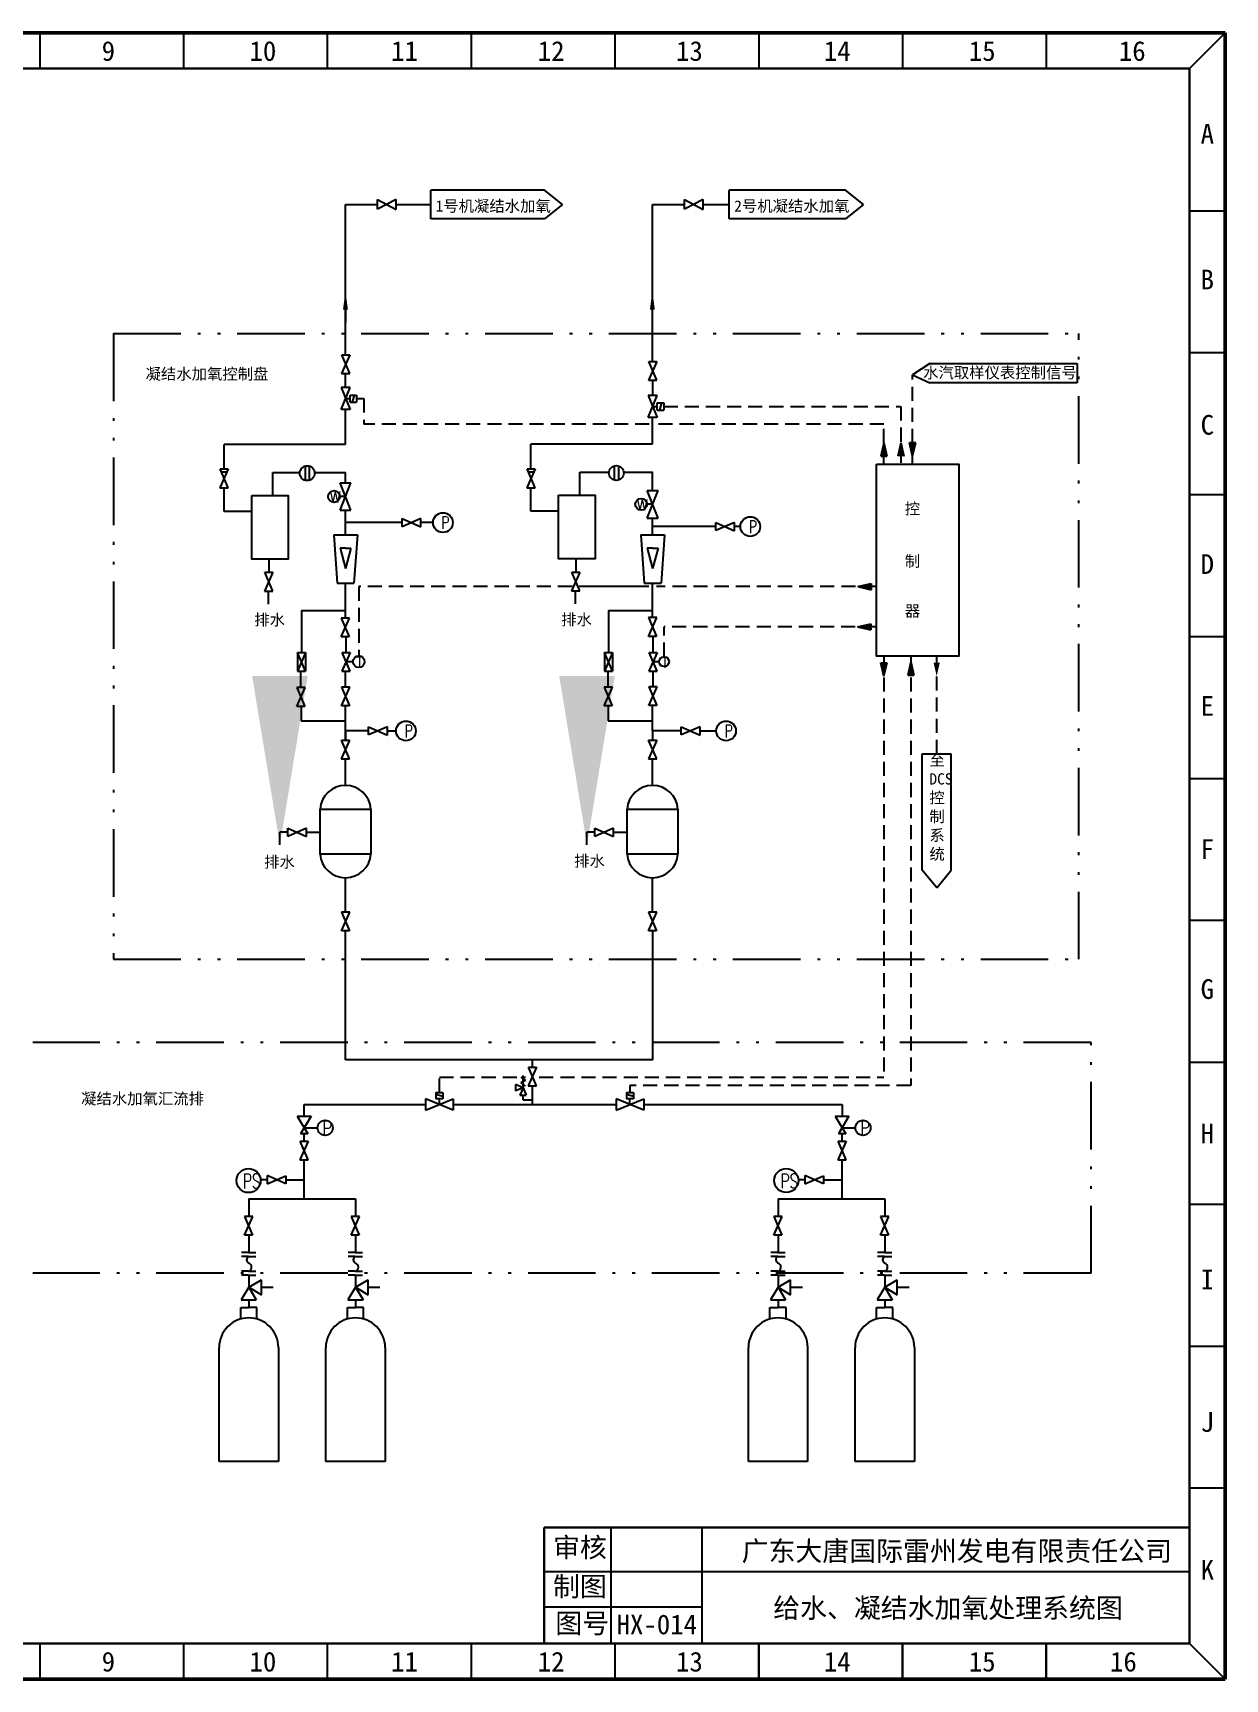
# Model space of a CAD drawing. Extents: x 3150 to 3570, y -138 to 155.
# Drawn here: x 3358.7 to 3570.4, y -137.7 to 154.6 of the extents above; entities that cross this region are included whole.
import ezdxf

# ---------------------------------------------------------------- set-up
doc = ezdxf.new("R2010")
doc.units = 0
doc.header["$LTSCALE"] = 10
doc.header["$MEASUREMENT"] = 0
for name, pattern in [('1', [0]), ('ACAD_ISO12W100', [22, 12, -3, 0.5, -3, 0.5, -3]), ('CENTER', [2, 1.25, -0.25, 0.25, -0.25]), ('HIDDEN', [0.375, 0.25, -0.125])]:
    doc.linetypes.add(name, pattern=pattern)
doc.layers.get('0').update_dxf_attribs({"linetype": 'CONTINUOUS'})
for name, color, linetype in [('01', 7, 'CONTINUOUS'), ('BORDER', 1, 'CONTINUOUS'), ('结构', 7, 'CENTER')]:
    doc.layers.add(name, color=color, linetype=linetype)
doc.styles.get("Standard").update_dxf_attribs({"font": 'geditxt.shx', "width": 0.7, "bigfont": 'hztxt1.shx'})
doc.styles.add('样式 1 2.0', font='SIMFANG.TTF', dxfattribs={"height": 2})
doc.styles.add('样式 3 3.5', font='SIMFANG.TTF', dxfattribs={"height": 3.5})
doc.dimstyles.get("Standard").update_dxf_attribs({"dimtxt": 0.18, "dimasz": 0.18, "dimexe": 0.18, "dimexo": 0.0625, "dimgap": 0.09, "dimtad": 0, "dimtih": 1, "dimtoh": 1, "dimdec": 4, "dimzin": 0, "dimdsep": 46, "dimtxsty": 'Standard', "dimcen": 0.09, "dimadec": 0, "dimazin": 0, "dimtfac": 1, "dimtdec": 4, "dimtofl": 0, "dimtmove": 0, "dimatfit": 3, "dimfxl": 1, "dimtolj": 1, "dimtzin": 0, "dimarcsym": 0})

msp = doc.modelspace()

# ---------------------------------------------------------------- hatches: boundary and pattern name
for points in [[(3509.81, 81.81), (3509.26, 79.44), (3510.36, 79.44)], [(3512.84, 81.81), (3512.29, 79.44), (3513.38, 79.44)], [(3514.93, 79.47), (3515.48, 81.84), (3514.39, 81.84)], [(3507.54, 55.74), (3507.54, 56.84), (3505.17, 56.29)], [(3507.51, 48.6), (3507.51, 49.69), (3505.14, 49.15)], [(3510.39, 42.77), (3509.29, 42.77), (3509.84, 40.4)], [(3514.59, 42.94), (3514.05, 40.57), (3515.14, 40.57)], [(3519.75, 42.77), (3518.65, 42.77), (3519.2, 40.4)]]:
    msp.add_hatch(color=1).paths.add_polyline_path(points)

# ---------------------------------------------------------------- linework, layer by layer
at = {"color": 0, "lineweight": 50}
for p, q in [((3149.56, 154.62), (3570.4, 154.62)), ((3570.4, 154.62), (3570.4, -137.7)), ((3570.4, -137.7), (3149.56, -137.7))]:
    msp.add_line(p, q, dxfattribs=at)
at = {"color": 0}
for p, q in [((3359.98, 154.62), (3359.98, 148.32)), ((3385.5, 154.62), (3385.5, 148.32)), ((3411.01, 154.62), (3411.01, 148.32)), ((3436.53, 154.62), (3436.53, 148.32)), ((3462.04, 154.62), (3462.04, 148.32)), ((3487.6, 154.62), (3487.6, 148.32)), ((3513.11, 154.62), (3513.11, 148.32)), ((3538.63, 154.62), (3538.63, 148.32)), ((3564.1, 148.32), (3570.4, 154.62)), ((3570.4, 122.98), (3564.1, 122.98)), ((3570.4, 122.98), (3564.1, 122.98)), ((3570.4, 97.78), (3564.1, 97.78)), ((3570.4, 72.58), (3564.1, 72.58)), ((3570.4, 47.38), (3564.1, 47.38)), ((3570.4, 22.18), (3564.1, 22.18)), ((3570.4, -3.02), (3564.1, -3.02)), ((3570.4, -28.22), (3564.1, -28.22)), ((3570.4, -53.42), (3564.1, -53.42)), ((3570.4, -78.62), (3564.1, -78.62)), ((3570.4, -103.82), (3564.1, -103.82)), ((3461.41, -131.4), (3461.41, -110.77)), ((3477.56, -131.4), (3477.56, -110.77)), ((3449.53, -118.58), (3564.1, -118.58)), ((3465.95, -118.58), (3563.91, -118.58)), ((3449.53, -124.85), (3477.54, -124.85)), ((3359.98, -131.4), (3359.98, -137.7)), ((3385.5, -131.4), (3385.5, -137.7)), ((3411.01, -131.4), (3411.01, -137.7)), ((3436.53, -131.4), (3436.53, -137.7)), ((3462.04, -131.4), (3462.04, -137.7)), ((3462.04, -131.4), (3462.04, -137.7)), ((3487.56, -131.4), (3487.56, -137.7)), ((3487.6, -131.4), (3487.6, -137.7)), ((3513.07, -131.4), (3513.07, -137.7)), ((3513.11, -131.4), (3513.11, -137.7)), ((3538.59, -131.4), (3538.59, -137.7)), ((3538.63, -131.4), (3538.63, -137.7)), ((3564.1, -131.4), (3570.4, -137.7))]:
    msp.add_line(p, q, dxfattribs=at)
at = {"color": 0, "lineweight": 30}
for p, q in [((3155.86, 148.32), (3564.1, 148.32)), ((3564.1, 148.32), (3564.1, -131.4)), ((3449.53, -110.77), (3564.1, -110.77)), ((3449.53, -131.4), (3449.53, -110.77)), ((3564.1, -131.4), (3155.86, -131.4))]:
    msp.add_line(p, q, dxfattribs=at)
at = {"color": 4}
for p, q in [((3429.36, 121.58), (3429.36, 126.7)), ((3449.59, 126.7), (3429.36, 126.7)), ((3452.76, 124.14), (3449.59, 126.7)), ((3482.37, 121.58), (3482.37, 126.7)), ((3503.02, 126.7), (3482.37, 126.7)), ((3506.19, 124.14), (3503.02, 126.7)), ((3414.23, 97.46), (3414.23, 124.14)), ((3414.23, 124.14), (3419.92, 124.14)), ((3423.26, 124.14), (3429.36, 124.14)), ((3452.76, 124.14), (3449.59, 121.58)), ((3468.72, 96.27), (3468.72, 124.14)), ((3468.72, 124.14), (3474.41, 124.14)), ((3477.75, 124.14), (3482.37, 124.14)), ((3506.19, 124.14), (3503.02, 121.58)), ((3449.59, 121.58), (3429.36, 121.58)), ((3503.02, 121.58), (3482.37, 121.58)), ((3414.23, 105.48), (3414.23, 103.24)), ((3414.24, 91.64), (3414.24, 94.13)), ((3468.79, 90.26), (3468.79, 92.93)), ((3414.24, 81.6), (3414.24, 87.73)), ((3468.77, 81.63), (3468.77, 86.33)), ((3392.68, 81.6), (3414.24, 81.6)), ((3392.68, 77.25), (3392.68, 81.54)), ((3447.16, 81.63), (3468.77, 81.63)), ((3447.16, 77.19), (3447.16, 81.57)), ((3401.36, 76.56), (3406.12, 76.56)), ((3401.36, 72.49), (3401.36, 76.56)), ((3408.75, 76.56), (3414.24, 76.56)), ((3414.24, 74.75), (3414.24, 76.56)), ((3455.84, 76.6), (3461.01, 76.6)), ((3455.84, 72.52), (3455.84, 76.6)), ((3463.63, 76.6), (3468.72, 76.6)), ((3468.77, 73.36), (3468.77, 76.65)), ((3392.68, 69.63), (3392.68, 73.85)), ((3447.16, 69.67), (3447.16, 73.85)), ((3397.58, 69.63), (3392.68, 69.63)), ((3414.24, 65.47), (3414.24, 69.85)), ((3452.06, 69.67), (3447.16, 69.67)), ((3468.77, 65.47), (3468.77, 68.46)), ((3414.24, 50.71), (3414.24, 56.92)), ((3468.76, 50.79), (3468.76, 56.92)), ((3406.43, 52.08), (3406.43, 44.6)), ((3406.43, 52.08), (3414.24, 52.08)), ((3460.96, 52.08), (3460.96, 44.6)), ((3460.96, 52.08), (3468.76, 52.08)), ((3414.36, 44.6), (3414.36, 47.38)), ((3406.3, 38.37), (3406.31, 41.27)), ((3414.25, 38.45), (3414.25, 41.27)), ((3460.88, 38.44), (3460.88, 41.27)), ((3414.24, 29.05), (3414.24, 35.11)), ((3460.87, 35.1), (3460.87, 32.45)), ((3468.77, 30.68), (3468.77, 35.19)), ((3406.35, 35.03), (3406.35, 32.45)), ((3406.35, 32.45), (3414.24, 32.45)), ((3460.87, 32.45), (3468.77, 32.45)), ((3468.77, 30.68), (3468.77, 29.05)), ((3414.24, 20.99), (3414.24, 25.72)), ((3468.77, 20.99), (3468.77, 25.72)), ((3414.24, -1.52), (3414.24, 4.6)), ((3468.76, -1.52), (3468.76, 4.6)), ((3414.24, -27.73), (3414.24, -4.86)), ((3468.78, -27.73), (3468.78, -4.86)), ((3468.78, -27.73), (3414.24, -27.73)), ((3447.42, -29.04), (3447.42, -27.73)), ((3447.42, -35.67), (3447.42, -32.38)), ((3406.92, -35.67), (3428.43, -35.67)), ((3406.92, -37.76), (3406.92, -35.67)), ((3433.34, -35.67), (3462.27, -35.67)), ((3467.18, -35.67), (3502.4, -35.67)), ((3502.4, -35.67), (3502.4, -37.75)), ((3406.92, -42.18), (3406.92, -40.89)), ((3502.4, -42.18), (3502.4, -40.88)), ((3406.92, -52.43), (3406.92, -45.52)), ((3502.4, -52.42), (3502.4, -45.51)), ((3397.06, -52.43), (3416.01, -52.43)), ((3397.06, -52.43), (3397.06, -55.53)), ((3416.01, -52.43), (3416.01, -55.53)), ((3491.03, -52.43), (3509.97, -52.43)), ((3491.03, -52.43), (3491.03, -55.53)), ((3509.97, -52.43), (3509.97, -55.53)), ((3397.06, -58.87), (3397.06, -61.97)), ((3416.01, -58.87), (3416.01, -61.97)), ((3491.08, -58.87), (3491.08, -61.97)), ((3509.97, -58.87), (3509.97, -61.97)), ((3397.06, -65.96), (3397.06, -68.12)), ((3416.01, -65.96), (3416.01, -68.12)), ((3491.03, -65.96), (3491.03, -68.12)), ((3509.97, -65.96), (3509.97, -68.12)), ((3397.06, -70.36), (3397.06, -71.74)), ((3416.01, -70.36), (3416.01, -71.74)), ((3491.03, -70.36), (3491.03, -71.74)), ((3509.97, -70.36), (3509.97, -71.74))]:
    msp.add_line(p, q, dxfattribs=at)
for p, q in [((3419.92, 125.05), (3423.26, 123.24)), ((3419.92, 123.3), (3419.92, 125.05)), ((3423.26, 125.04), (3419.92, 123.3)), ((3423.26, 123.24), (3423.26, 125.04)), ((3423.26, 123.4), (3423.26, 124.89)), ((3474.41, 125.05), (3477.75, 123.24)), ((3474.41, 123.3), (3474.41, 125.05)), ((3477.75, 125.04), (3474.41, 123.3)), ((3477.75, 123.24), (3477.75, 125.04)), ((3477.75, 123.4), (3477.75, 124.89)), ((3468.71, 101.29), (3468.71, 98.84)), ((3415.02, 97.46), (3413.54, 94.13)), ((3415.02, 94.13), (3413.59, 97.46)), ((3413.59, 97.46), (3415.02, 97.46)), ((3413.54, 94.13), (3415.02, 94.13)), ((3413.54, 94.13), (3415.01, 94.13)), ((3469.54, 96.27), (3468.05, 92.93)), ((3468.11, 96.27), (3469.54, 96.27)), ((3469.54, 92.93), (3468.11, 96.27)), ((3415.06, 91.66), (3413.45, 91.66)), ((3413.45, 87.73), (3415.06, 91.66)), ((3413.45, 91.66), (3415.06, 87.73)), ((3468.05, 92.93), (3469.53, 92.93)), ((3468.05, 92.93), (3469.54, 92.93)), ((3415.06, 87.73), (3413.45, 87.73)), ((3415.06, 87.73), (3413.45, 87.73)), ((3414.25, 89.69), (3415.07, 89.69)), ((3415.07, 90.32), (3416.19, 90.32)), ((3415.07, 89.06), (3415.07, 90.32)), ((3415.07, 89.06), (3416.19, 89.06)), ((3415.8, 90.31), (3415.42, 89.04)), ((3416.19, 90.32), (3416.19, 89.06)), ((3469.6, 90.26), (3467.99, 90.26)), ((3467.99, 86.33), (3469.6, 90.26)), ((3467.99, 90.26), (3469.6, 86.33)), ((3468.79, 88.28), (3469.6, 88.28)), ((3469.6, 88.92), (3470.73, 88.92)), ((3469.6, 87.65), (3469.6, 88.92)), ((3470.33, 88.91), (3469.96, 87.64)), ((3470.73, 88.92), (3470.73, 87.65)), ((3469.6, 86.33), (3467.99, 86.33)), ((3469.6, 86.33), (3467.99, 86.33)), ((3469.6, 87.65), (3470.73, 87.65)), ((3509.81, 81.81), (3509.26, 79.44)), ((3509.26, 79.44), (3510.36, 79.44)), ((3509.81, 81.81), (3510.36, 79.44)), ((3512.84, 81.81), (3512.29, 79.44)), ((3512.84, 81.81), (3513.38, 79.44)), ((3515.48, 81.84), (3514.39, 81.84)), ((3514.93, 79.47), (3514.39, 81.84)), ((3514.93, 79.47), (3515.48, 81.84)), ((3393.42, 77.19), (3391.94, 73.85)), ((3393.42, 73.85), (3391.99, 77.19)), ((3391.99, 77.19), (3393.42, 77.19)), ((3392.22, 76.66), (3393.19, 76.66)), ((3447.9, 77.19), (3446.42, 73.85)), ((3447.9, 73.85), (3446.47, 77.19)), ((3446.47, 77.19), (3447.9, 77.19)), ((3446.7, 76.66), (3447.67, 76.66)), ((3391.94, 73.85), (3393.42, 73.85)), ((3391.94, 73.85), (3393.42, 73.85)), ((3413.28, 74.75), (3415.21, 74.75)), ((3413.28, 69.85), (3415.21, 74.75)), ((3415.21, 69.85), (3413.28, 74.75)), ((3446.42, 73.85), (3447.9, 73.85)), ((3446.42, 73.85), (3447.9, 73.85)), ((3467.8, 73.36), (3469.73, 73.36)), ((3467.8, 68.46), (3469.73, 73.36)), ((3469.73, 68.46), (3467.8, 73.36)), ((3414.24, 72.3), (3413.24, 72.3)), ((3468.77, 70.91), (3467.76, 70.91)), ((3413.28, 69.85), (3415.21, 69.85)), ((3424.29, 67.66), (3414.24, 67.66)), ((3424.29, 68.37), (3427.62, 66.89)), ((3424.29, 66.94), (3424.29, 68.37)), ((3427.62, 68.37), (3424.29, 66.94)), ((3427.62, 66.89), (3427.62, 68.37)), ((3427.62, 66.89), (3427.62, 68.37)), ((3429.79, 67.66), (3427.62, 67.66)), ((3467.8, 68.46), (3469.73, 68.46)), ((3479.96, 67.68), (3483.29, 66.19)), ((3479.96, 66.25), (3479.96, 67.68)), ((3483.29, 67.68), (3479.96, 66.25)), ((3483.29, 66.19), (3483.29, 67.68)), ((3483.29, 66.19), (3483.29, 67.67)), ((3412.14, 65.47), (3416.34, 65.47)), ((3412.14, 65.47), (3412.74, 56.92)), ((3416.34, 65.47), (3415.74, 56.92)), ((3466.67, 65.47), (3470.87, 65.47)), ((3466.67, 65.47), (3467.27, 56.92)), ((3479.96, 66.96), (3468.77, 66.96)), ((3470.87, 65.47), (3470.27, 56.92)), ((3484.36, 66.96), (3483.29, 66.96)), ((3414.24, 63.14), (3413.29, 63.14)), ((3413.29, 63.14), (3414.24, 59.53)), ((3414.24, 63.14), (3415.19, 63.14)), ((3415.19, 63.14), (3414.24, 59.53)), ((3467.82, 63.14), (3468.77, 59.53)), ((3468.77, 63.14), (3467.82, 63.14)), ((3469.72, 63.14), (3468.77, 59.53)), ((3468.77, 63.14), (3469.72, 63.14)), ((3401.36, 58.85), (3399.87, 55.51)), ((3401.36, 55.51), (3399.93, 58.85)), ((3399.93, 58.85), (3401.36, 58.85)), ((3400.69, 58.85), (3400.69, 61.19)), ((3455.84, 58.88), (3454.35, 55.55)), ((3455.84, 55.55), (3454.41, 58.88)), ((3454.41, 58.88), (3455.84, 58.88)), ((3455.17, 58.88), (3455.17, 61.23)), ((3412.74, 56.92), (3415.74, 56.92)), ((3454.35, 55.55), (3455.84, 55.55)), ((3454.35, 55.55), (3455.83, 55.55)), ((3455.06, 53.21), (3455.06, 55.55)), ((3467.27, 56.92), (3470.27, 56.92)), ((3505.17, 56.29), (3507.54, 56.84)), ((3505.17, 56.29), (3507.54, 55.74)), ((3507.54, 56.84), (3507.54, 55.74)), ((3399.87, 55.51), (3401.36, 55.51)), ((3399.87, 55.51), (3401.35, 55.51)), ((3400.58, 53.17), (3400.58, 55.52)), ((3413.44, 47.38), (3414.92, 50.71)), ((3414.92, 50.71), (3413.44, 50.71)), ((3413.44, 50.71), (3414.87, 47.38)), ((3414.92, 50.71), (3413.45, 50.71)), ((3468.02, 47.46), (3469.51, 50.79)), ((3469.51, 50.79), (3468.02, 50.79)), ((3468.02, 50.79), (3469.45, 47.46)), ((3469.51, 50.79), (3468.03, 50.79)), ((3505.14, 49.15), (3507.51, 49.69)), ((3507.51, 49.69), (3507.51, 48.6)), ((3414.87, 47.38), (3413.44, 47.38)), ((3469.45, 47.46), (3468.02, 47.46)), ((3468.86, 44.6), (3468.86, 47.46)), ((3505.14, 49.15), (3507.51, 48.6)), ((3405.72, 44.6), (3405.72, 41.27)), ((3407.15, 44.6), (3405.72, 41.27)), ((3407.15, 41.27), (3405.72, 44.6)), ((3405.72, 44.6), (3407.15, 44.6)), ((3407.15, 44.6), (3407.15, 41.27)), ((3415.07, 44.6), (3413.58, 41.27)), ((3415.07, 41.27), (3413.64, 44.6)), ((3413.64, 44.6), (3415.07, 44.6)), ((3461.67, 41.27), (3460.24, 44.6)), ((3461.67, 44.6), (3460.24, 41.27)), ((3460.24, 44.6), (3460.24, 41.27)), ((3460.24, 44.6), (3461.67, 44.6)), ((3461.67, 44.6), (3461.67, 41.27)), ((3469.59, 44.6), (3468.11, 41.27)), ((3469.59, 41.27), (3468.16, 44.6)), ((3468.16, 44.6), (3469.59, 44.6)), ((3468.16, 44.6), (3468.86, 44.6)), ((3405.72, 41.27), (3407.14, 41.27)), ((3405.72, 41.27), (3407.15, 41.27)), ((3413.58, 41.27), (3415.07, 41.27)), ((3413.58, 41.27), (3415.06, 41.27)), ((3414.34, 42.97), (3415.56, 42.97)), ((3460.24, 41.27), (3461.67, 41.27)), ((3460.24, 41.27), (3461.66, 41.27)), ((3468.11, 41.27), (3469.59, 41.27)), ((3468.11, 41.27), (3469.58, 41.27)), ((3468.85, 38.52), (3468.85, 41.27)), ((3468.86, 42.97), (3469.92, 42.97)), ((3509.29, 42.77), (3510.39, 42.77)), ((3509.84, 40.4), (3509.29, 42.77)), ((3509.84, 40.4), (3510.39, 42.77)), ((3514.59, 42.94), (3514.05, 40.57)), ((3514.59, 42.94), (3515.14, 40.57)), ((3405.59, 35.03), (3407.08, 38.37)), ((3407.08, 38.37), (3405.59, 38.37)), ((3405.59, 38.37), (3407.02, 35.03)), ((3407.08, 38.37), (3405.6, 38.37)), ((3413.52, 35.11), (3415, 38.45)), ((3415, 38.45), (3413.52, 38.45)), ((3413.52, 38.45), (3414.95, 35.11)), ((3415, 38.45), (3413.53, 38.45)), ((3460.17, 35.11), (3461.66, 38.44)), ((3461.66, 38.44), (3460.17, 38.44)), ((3460.17, 38.44), (3461.6, 35.11)), ((3461.66, 38.44), (3460.18, 38.44)), ((3468.1, 35.19), (3469.58, 38.52)), ((3469.58, 38.52), (3468.1, 38.52)), ((3468.1, 38.52), (3469.53, 35.19)), ((3469.58, 38.52), (3468.11, 38.52)), ((3514.05, 40.57), (3515.14, 40.57)), ((3414.95, 35.11), (3413.52, 35.11)), ((3461.6, 35.11), (3460.17, 35.11)), ((3469.53, 35.19), (3468.1, 35.19)), ((3407.02, 35.03), (3405.59, 35.03)), ((3418.35, 30.68), (3414.24, 30.68)), ((3414.24, 30.68), (3414.24, 29.05)), ((3418.35, 31.41), (3421.68, 29.93)), ((3418.35, 29.98), (3418.35, 31.41)), ((3421.68, 31.41), (3418.35, 29.98)), ((3421.68, 29.93), (3421.68, 31.41)), ((3421.68, 29.93), (3421.68, 31.4)), ((3421.68, 30.68), (3423.22, 30.68)), ((3473.86, 30.68), (3468.77, 30.68)), ((3473.86, 31.41), (3477.2, 29.93)), ((3473.86, 29.98), (3473.86, 31.41)), ((3477.2, 31.41), (3473.86, 29.98)), ((3477.2, 29.93), (3477.2, 31.41)), ((3477.2, 29.93), (3477.2, 31.4)), ((3477.2, 30.68), (3480.06, 30.68)), ((3414.97, 29.05), (3413.49, 25.72)), ((3413.54, 29.05), (3414.97, 29.05)), ((3414.97, 25.72), (3413.54, 29.05)), ((3469.5, 29.05), (3468.01, 25.72)), ((3469.49, 25.72), (3468.06, 29.05)), ((3468.06, 29.05), (3469.5, 29.05)), ((3413.49, 25.72), (3414.96, 25.72)), ((3413.49, 25.72), (3414.97, 25.72)), ((3468.01, 25.72), (3469.49, 25.72)), ((3468.01, 25.72), (3469.49, 25.72)), ((3403.97, 12.67), (3402.59, 12.67)), ((3403.97, 13.39), (3407.31, 11.9)), ((3407.31, 13.39), (3403.97, 11.95)), ((3403.97, 11.95), (3403.97, 13.39)), ((3407.31, 11.9), (3407.31, 13.39)), ((3407.31, 11.9), (3407.31, 13.38)), ((3409.71, 12.64), (3407.31, 12.64)), ((3458.49, 12.67), (3457.11, 12.67)), ((3458.49, 13.39), (3461.83, 11.9)), ((3461.83, 13.39), (3458.49, 11.95)), ((3458.49, 11.95), (3458.49, 13.39)), ((3461.83, 11.9), (3461.83, 13.39)), ((3461.83, 11.9), (3461.83, 13.38)), ((3464.24, 12.64), (3461.83, 12.64)), ((3413.52, -4.86), (3415, -1.52)), ((3415, -1.52), (3413.52, -1.52)), ((3413.52, -1.52), (3414.95, -4.86)), ((3415, -1.52), (3413.53, -1.52)), ((3468.03, -4.86), (3469.52, -1.52)), ((3469.52, -1.52), (3468.03, -1.52)), ((3468.03, -1.52), (3469.46, -4.86)), ((3469.52, -1.52), (3468.04, -1.52)), ((3414.95, -4.86), (3413.52, -4.86)), ((3469.46, -4.86), (3468.03, -4.86)), ((3448.13, -29.04), (3446.65, -32.38)), ((3448.13, -32.38), (3446.7, -29.04)), ((3446.7, -29.04), (3448.13, -29.04)), ((3444.44, -32.14), (3444.44, -33.26)), ((3445.76, -32.7), (3444.44, -32.14)), ((3445.37, -30.79), (3446.21, -31.41)), ((3446.21, -31.41), (3445.37, -31.8)), ((3445.37, -31.8), (3446.15, -32.42)), ((3445.76, -32.7), (3445.76, -30.53)), ((3433.34, -36.67), (3428.43, -34.66)), ((3428.43, -36.67), (3433.34, -34.66)), ((3428.43, -34.66), (3428.43, -36.67)), ((3431.52, -34.26), (3430.25, -33.89)), ((3430.26, -33.53), (3430.26, -34.65)), ((3430.26, -33.53), (3431.53, -33.53)), ((3431.53, -34.65), (3430.26, -34.65)), ((3430.9, -35.67), (3430.9, -34.65)), ((3431.53, -33.53), (3431.53, -34.65)), ((3433.34, -34.66), (3433.34, -36.67)), ((3433.34, -34.66), (3433.34, -36.67)), ((3445.76, -32.7), (3444.44, -33.26)), ((3445.76, -32.7), (3445.2, -34.02)), ((3445.2, -34.02), (3446.32, -34.02)), ((3445.76, -32.7), (3446.32, -34.02)), ((3445.76, -34.86), (3445.76, -34.02)), ((3445.76, -34.86), (3447.42, -34.86)), ((3446.65, -32.38), (3448.13, -32.38)), ((3462.27, -34.66), (3462.27, -36.67)), ((3467.18, -36.67), (3462.27, -34.66)), ((3462.27, -36.67), (3467.18, -34.66)), ((3465.35, -34.26), (3464.09, -33.89)), ((3464.1, -33.53), (3464.1, -34.65)), ((3464.1, -33.53), (3465.36, -33.53)), ((3465.36, -34.65), (3464.1, -34.65)), ((3464.73, -35.67), (3464.73, -34.65)), ((3465.36, -33.53), (3465.36, -34.65)), ((3467.18, -34.66), (3467.18, -36.67)), ((3467.18, -34.66), (3467.18, -36.67)), ((3407.63, -42.18), (3406.15, -45.52)), ((3407.63, -45.52), (3406.2, -42.18)), ((3406.2, -42.18), (3407.63, -42.18)), ((3503.11, -42.18), (3501.63, -45.51)), ((3503.11, -45.51), (3501.68, -42.18)), ((3501.68, -42.18), (3503.11, -42.18)), ((3406.15, -45.52), (3407.63, -45.52)), ((3501.63, -45.51), (3503.11, -45.51)), ((3400.3, -49.05), (3399.16, -49.05)), ((3403.64, -49.78), (3400.3, -48.29)), ((3400.3, -48.29), (3400.3, -49.78)), ((3400.3, -48.29), (3400.3, -49.77)), ((3400.3, -49.78), (3403.64, -48.35)), ((3403.64, -48.35), (3403.64, -49.78)), ((3403.64, -49.06), (3406.92, -49.06)), ((3495.78, -49.04), (3494.64, -49.04)), ((3499.12, -49.77), (3495.78, -48.29)), ((3495.78, -48.29), (3495.78, -49.77)), ((3495.78, -48.29), (3495.78, -49.76)), ((3495.78, -49.77), (3499.12, -48.34)), ((3499.12, -48.34), (3499.12, -49.77)), ((3499.12, -49.05), (3502.4, -49.05)), ((3491.03, -52.43), (3509.97, -52.43)), ((3396.32, -58.87), (3397.8, -55.53)), ((3397.8, -55.53), (3396.32, -55.53)), ((3397.8, -55.53), (3396.32, -55.53)), ((3396.32, -55.53), (3397.75, -58.87)), ((3415.26, -58.87), (3416.75, -55.53)), ((3416.75, -55.53), (3415.26, -55.53)), ((3415.26, -55.53), (3416.69, -58.87)), ((3416.75, -55.53), (3415.27, -55.53)), ((3490.28, -58.87), (3491.77, -55.53)), ((3491.77, -55.53), (3490.28, -55.53)), ((3490.28, -55.53), (3491.71, -58.87)), ((3491.77, -55.53), (3490.29, -55.53)), ((3509.23, -58.87), (3510.71, -55.53)), ((3510.71, -55.53), (3509.23, -55.53)), ((3509.23, -55.53), (3510.66, -58.87)), ((3510.71, -55.53), (3509.24, -55.53)), ((3397.75, -58.87), (3396.32, -58.87)), ((3416.69, -58.87), (3415.26, -58.87)), ((3491.71, -58.87), (3490.28, -58.87)), ((3510.66, -58.87), (3509.23, -58.87)), ((3397.03, -61.97), (3395.77, -61.97)), ((3397.03, -62.64), (3395.77, -62.64)), ((3397.03, -61.97), (3398.3, -61.97)), ((3397.03, -62.64), (3398.3, -62.64)), ((3415.98, -61.97), (3414.72, -61.97)), ((3415.98, -62.64), (3414.72, -62.64)), ((3415.98, -61.97), (3417.25, -61.97)), ((3415.98, -62.64), (3417.25, -62.64)), ((3491, -61.97), (3489.73, -61.97)), ((3491, -62.64), (3489.73, -62.64)), ((3491, -61.97), (3492.27, -61.97)), ((3491, -62.64), (3492.27, -62.64)), ((3509.95, -61.97), (3508.68, -61.97)), ((3509.95, -62.64), (3508.68, -62.64)), ((3509.95, -61.97), (3511.21, -61.97)), ((3509.95, -62.64), (3511.21, -62.64)), ((3397.03, -65.29), (3395.77, -65.29)), ((3397.03, -65.96), (3395.77, -65.96)), ((3397.03, -65.29), (3398.3, -65.29)), ((3397.03, -65.96), (3398.3, -65.96)), ((3415.98, -65.29), (3414.72, -65.29)), ((3415.98, -65.96), (3414.72, -65.96)), ((3415.98, -65.29), (3417.25, -65.29)), ((3415.98, -65.96), (3417.25, -65.96)), ((3491, -65.29), (3489.73, -65.29)), ((3491, -65.96), (3489.73, -65.96)), ((3491, -65.29), (3492.27, -65.29)), ((3491, -65.96), (3492.27, -65.96)), ((3509.95, -65.29), (3508.68, -65.29)), ((3509.95, -65.96), (3508.68, -65.96)), ((3509.95, -65.29), (3511.21, -65.29)), ((3509.95, -65.96), (3511.21, -65.96))]:
    msp.add_line(p, q)
at = {"linetype": 'ACAD_ISO12W100', "ltscale": 0.1}
for p, q in [((3373.02, 101.22), (3373.02, -9.89)), ((3373.02, 101.22), (3544.42, 101.22)), ((3544.42, -9.89), (3544.42, 101.22)), ((3373.02, -9.89), (3544.42, -9.89)), ((3546.64, -24.68), (3358.74, -24.68)), ((3546.64, -65.65), (3546.64, -24.68)), ((3546.64, -65.65), (3358.74, -65.65))]:
    msp.add_line(p, q, dxfattribs=at)
at = {"color": 1}
for p, q in [((3518.01, 95.93), (3514.93, 93.92)), ((3514.93, 93.92), (3518.01, 92.51)), ((3518.01, 95.93), (3544.17, 95.93)), ((3544.17, 95.93), (3544.17, 92.51)), ((3544.17, 92.51), (3518.01, 92.51)), ((3519.2, 2.79), (3516.64, 5.96)), ((3519.2, 2.79), (3521.76, 5.96))]:
    msp.add_line(p, q, dxfattribs=at)
at = {"color": 1, "linetype": 'HIDDEN'}
for p, q in [((3514.93, 78.05), (3514.93, 93.92)), ((3416.19, 89.69), (3417.5, 89.69)), ((3416.19, 89.69), (3417.5, 89.69)), ((3417.5, 89.69), (3417.5, 87.01)), ((3417.5, 89.69), (3417.5, 85.13)), ((3470.73, 88.28), (3512.79, 88.28)), ((3512.84, 88.28), (3512.84, 78.05)), ((3468.17, 85.13), (3417.5, 85.13)), ((3509.81, 85.13), (3469.45, 85.13)), ((3509.81, 78.05), (3509.81, 85.13)), ((3454.46, 56.29), (3416.6, 56.29)), ((3416.6, 56.29), (3416.6, 44)), ((3508.52, 56.29), (3469.45, 56.29)), ((3470.8, 43.85), (3470.84, 49.15)), ((3508.49, 49.15), (3470.84, 49.15)), ((3509.84, 43.93), (3509.84, -30.79)), ((3514.59, 43.93), (3514.59, -32.32)), ((3519.2, 26.59), (3519.2, 43.93)), ((3430.9, -33.53), (3430.9, -30.79)), ((3430.9, -30.79), (3446.22, -30.79)), ((3448.63, -30.79), (3509.84, -30.79)), ((3464.73, -32.32), (3464.73, -33.53)), ((3514.59, -32.32), (3464.73, -32.32))]:
    msp.add_line(p, q, dxfattribs=at)
at = {"color": 7}
for p, q in [((3407.08, 77.71), (3407.06, 75.17)), ((3407.81, 77.7), (3407.79, 75.17)), ((3461.96, 77.74), (3461.95, 75.21)), ((3462.69, 77.74), (3462.68, 75.2)), ((3406.92, -39.82), (3409.29, -39.82)), ((3502.4, -39.82), (3504.77, -39.82)), ((3395.63, -71.74), (3397.06, -71.74)), ((3395.63, -73.73), (3395.63, -71.74)), ((3398.49, -71.74), (3397.06, -71.74)), ((3398.49, -73.73), (3398.49, -71.74)), ((3414.58, -71.74), (3416.01, -71.74)), ((3414.58, -73.73), (3414.58, -71.74)), ((3417.44, -71.74), (3416.01, -71.74)), ((3417.44, -73.73), (3417.44, -71.74)), ((3489.6, -71.74), (3491.03, -71.74)), ((3489.6, -73.73), (3489.6, -71.74)), ((3492.46, -71.74), (3491.03, -71.74)), ((3492.46, -73.73), (3492.46, -71.74)), ((3508.54, -71.74), (3509.97, -71.74)), ((3508.54, -73.73), (3508.54, -71.74)), ((3511.4, -71.74), (3509.97, -71.74)), ((3511.4, -73.73), (3511.4, -71.74)), ((3391.8, -99.09), (3391.8, -78.84)), ((3402.33, -78.84), (3402.33, -99.09)), ((3410.74, -99.09), (3410.74, -78.84)), ((3421.27, -78.84), (3421.27, -99.09)), ((3485.76, -99.09), (3485.76, -78.84)), ((3496.29, -78.84), (3496.29, -99.09)), ((3504.71, -99.09), (3504.71, -78.84)), ((3515.24, -78.84), (3515.24, -99.09)), ((3402.33, -99.09), (3391.8, -99.09)), ((3421.27, -99.09), (3410.74, -99.09)), ((3496.29, -99.09), (3485.76, -99.09)), ((3515.24, -99.09), (3504.71, -99.09))]:
    msp.add_line(p, q, dxfattribs=at)
at = {"color": 1, "linetype": 'HIDDEN', "ltscale": 10}
msp.add_line((3468.12, 56.29), (3455.7, 56.29), dxfattribs=at)
at = {"color": 1, "linetype": '1'}
for p, q in [((3516.64, 5.96), (3516.64, 26.59)), ((3521.76, 5.96), (3521.76, 26.59))]:
    msp.add_line(p, q, dxfattribs=at)
at = {"color": 4}
for points in [[(3414.23, 105.48, 0.877, 0, 0), (3414.23, 108.8, 0, 0, 0)], [(3468.72, 105.48, 0.877, 0, 0), (3468.72, 108.8, 0, 0, 0)]]:
    msp.add_lwpolyline(points, format="xyseb", dxfattribs=at)
msp.add_lwpolyline([(3468.71, 103.92), (3468.71, 102.05)], dxfattribs=at)
for points in [[(3508.49, 78.05), (3523.13, 78.05), (3523.13, 43.93), (3508.49, 43.93)], [(3397.58, 72.49), (3404.08, 72.49), (3404.08, 61.19), (3397.58, 61.19)], [(3452.06, 72.52), (3458.56, 72.52), (3458.56, 61.23), (3452.06, 61.23)], [(3409.71, 16.79), (3418.75, 16.79), (3418.75, 8.81), (3409.71, 8.81)], [(3464.24, 16.79), (3473.27, 16.79), (3473.27, 8.81), (3464.24, 8.81)]]:
    msp.add_lwpolyline(points, close=True)
at = {"color": 7}
for centre, radius in [((3407.44, 76.44), 1.32), ((3462.32, 76.47), 1.32), ((3410.63, -39.82), 1.34), ((3506.11, -39.82), 1.34)]:
    msp.add_circle(centre, radius, dxfattribs=at)
for centre, radius in [((3412.2, 72.3), 1.04), ((3466.73, 70.91), 1.04), ((3431.54, 67.66), 1.75), ((3486.11, 66.96), 1.75), ((3416.6, 42.97), 1.04), ((3470.8, 42.97), 0.881), ((3424.97, 30.68), 1.75), ((3481.81, 30.68), 1.75), ((3397.02, -49.18), 2.14), ((3492.5, -49.17), 2.14)]:
    msp.add_circle(centre, radius)
for centre, start, end in [((3414.23, 16.46), 4.1207, 175.8793), ((3468.75, 16.46), 4.1207, 175.8793), ((3414.23, 9.13), 184.1207, 355.8793), ((3468.75, 9.13), 184.1207, 355.8793)]:
    msp.add_arc(centre, 4.53, start, end)
at = {"color": 4}
for centre, radius, start, end in [((3397.37, -63.24), 0.694, 119.307, 241.4498), ((3396.82, -64.57), 0.751, 286.3571, 73.0037), ((3416.32, -63.24), 0.694, 119.307, 241.4498), ((3415.77, -64.57), 0.751, 286.3571, 73.0037), ((3491.34, -63.24), 0.694, 119.307, 241.4498), ((3490.79, -64.57), 0.751, 286.3571, 73.0037), ((3510.29, -63.24), 0.694, 119.307, 241.4498), ((3509.74, -64.57), 0.751, 286.3571, 73.0037)]:
    msp.add_arc(centre, radius, start, end, dxfattribs=at)
at = {"color": 7}
for centre in [(3397.06, -78.84), (3416.01, -78.84), (3491.03, -78.84), (3509.97, -78.84)]:
    msp.add_arc(centre, 5.27, 0, 180, dxfattribs=at)
at = {"layer": '01'}
for p, q in [((3399.3, -68.12), (3401.4, -68.12)), ((3418.25, -68.12), (3420.35, -68.12)), ((3493.26, -68.12), (3495.36, -68.12)), ((3512.21, -68.12), (3514.31, -68.12))]:
    msp.add_line(p, q, dxfattribs=at)
at = {"layer": 'BORDER', "color": 7}
for p, q in [((3405.68, -37.76), (3408.15, -37.76)), ((3405.68, -37.76), (3407.56, -40.89)), ((3408.15, -37.76), (3406.27, -40.89)), ((3501.16, -37.75), (3503.63, -37.75)), ((3501.16, -37.75), (3503.04, -40.88)), ((3503.63, -37.75), (3501.75, -40.88)), ((3397.06, -68.12), (3399.3, -66.78)), ((3399.3, -69.46), (3399.3, -66.78)), ((3416.01, -68.12), (3418.25, -66.78)), ((3418.25, -69.46), (3418.25, -66.78)), ((3491.03, -68.12), (3493.26, -66.78)), ((3493.26, -69.46), (3493.26, -66.78)), ((3509.97, -68.12), (3512.21, -66.78)), ((3512.21, -69.46), (3512.21, -66.78)), ((3397.06, -68.12), (3395.72, -70.36)), ((3397.06, -68.12), (3398.4, -70.36)), ((3397.06, -68.12), (3399.3, -69.46)), ((3416.01, -68.12), (3414.67, -70.36)), ((3416.01, -68.12), (3417.35, -70.36)), ((3416.01, -68.12), (3418.25, -69.46)), ((3491.03, -68.12), (3489.69, -70.36)), ((3491.03, -68.12), (3492.37, -70.36)), ((3491.03, -68.12), (3493.26, -69.46)), ((3509.97, -68.12), (3508.63, -70.36)), ((3509.97, -68.12), (3511.32, -70.36)), ((3509.97, -68.12), (3512.21, -69.46)), ((3395.72, -70.36), (3398.4, -70.36)), ((3414.67, -70.36), (3417.35, -70.36)), ((3489.69, -70.36), (3492.37, -70.36)), ((3508.63, -70.36), (3511.32, -70.36))]:
    msp.add_line(p, q, dxfattribs=at)
at = {"layer": '结构', "color": 1, "linetype": 'ByBlock'}
msp.add_line((3516.64, 26.59), (3521.76, 26.59), dxfattribs=at)
at = {"layer": '结构', "color": 7, "linetype": 'ByBlock'}
for p, q in [((3407.56, -40.89), (3406.27, -40.89)), ((3503.04, -40.88), (3501.75, -40.88))]:
    msp.add_line(p, q, dxfattribs=at)

# ---------------------------------------------------------------- texts
at = {"color": 0, "style": '样式 3 3.5'}
for s, p in [('9', (3370.95, 149.66)), ('10', (3397.19, 149.66)), ('11', (3422.33, 149.66)), ('12', (3448.37, 149.66)), ('13', (3472.92, 149.66)), ('14', (3499.16, 149.66)), ('15', (3524.9, 149.66)), ('16', (3551.54, 149.66)), ('A', (3566.06, 134.96)), ('B', (3566.06, 109.07)), ('C', (3566.06, 83.28)), ('D', (3566.06, 58.55)), ('E', (3566.06, 33.36)), ('F', (3566.06, 7.93)), ('G', (3566.06, -16.92)), ('H', (3566.06, -42.58)), ('I', (3566.06, -68.48)), ('J', (3566.06, -93.8)), ('K', (3566.06, -120.04)), ('9', (3370.95, -136.36)), ('10', (3397.19, -136.36)), ('11', (3422.33, -136.36)), ('12', (3448.37, -136.36)), ('13', (3472.92, -136.36)), ('14', (3499.16, -136.36)), ('15', (3524.9, -136.36)), ('16', (3549.97, -136.36))]:
    msp.add_text(s, height=3.5, dxfattribs=at).set_placement(p)
at = {"style": '样式 1 2.0'}
for s, p in [('1号机凝结水加氧', (3430.23, 122.88)), ('2号机凝结水加氧', (3483.25, 122.88)), ('凝结水加氧控制盘', (3378.74, 93.07)), ('排水', (3398.04, 49.41)), ('排水', (3452.52, 49.44)), ('排水', (3454.83, 6.58)), ('排水', (3399.79, 6.41)), ('凝结水加氧汇流排', (3367.29, -35.63))]:
    msp.add_text(s, height=2, dxfattribs=at).set_placement(p)
at = {"color": 7, "style": '样式 1 2.0'}
for s, p in [('水汽取样仪表控制信号', (3516.79, 93.29)), ('控', (3513.54, 69.14)), ('制', (3513.54, 59.83)), ('器', (3513.54, 50.99))]:
    msp.add_text(s, height=2, dxfattribs=at).set_placement(p)
for s, p in [('W', (3411.41, 71.24)), ('W', (3465.93, 69.85)), ('T', (3416.07, 41.88)), ('T', (3470.3, 41.85))]:
    msp.add_text(s, height=1.92).set_placement(p)
at = {"color": 7, "width": 0.75}
for p in [(3410.13, -41.13), (3505.61, -41.12)]:
    msp.add_text('P', height=2.56, dxfattribs=at).set_placement(p)
at = {"width": 0.0192, "attachment_point": 1}
for s, insert, char_height in [('P', (3431.26, 68.77), 2.24), ('P', (3485.86, 68.05), 2.24), ('P', (3424.73, 31.77), 2.24), ('P', (3481.54, 31.77), 2.24), ('PS', (3396, -48), 2.56), ('PS', (3491.48, -47.99), 2.56)]:
    msp.add_mtext(s, dxfattribs=dict(at, insert=insert, char_height=char_height))
at = {"attachment_point": 1}
for s, width, gutter_width, insert, char_height, style in [('至DCS\\P控\\P制\\P系\\P统', 5.12, 1, (3517.91, 26.48), 2, '样式 1 2.0'), ('审核', 23.5945, 10, (3451.08, -112.57), 3.5, '样式 3 3.5'), ('制图', 30.3358, 10, (3451.08, -119.51), 3.5, '样式 3 3.5'), ('图号', 20.6204, 10, (3451.48, -126.05), 3.5, '样式 3 3.5')]:
    msp.add_mtext_dynamic_manual_height_columns(s, width=width, gutter_width=gutter_width, heights=[0], dxfattribs=dict(at, insert=insert, char_height=char_height, style=style))
at = {"color": 0, "char_height": 3.5, "width": 115.1998, "attachment_point": 5, "style": '样式 3 3.5'}
for s, insert in [('广东大唐国际雷州发电有限责任公司', (3522.77, -115.17)), ('给水、凝结水加氧处理系统图', (3521.21, -125.27)), ('HX-014', (3469.51, -128.02))]:
    msp.add_mtext(s, dxfattribs=dict(at, insert=insert))

# ---------------------------------------------------------------- leaders
for points in [[(3402.59, 10.43), (3402.59, 12.67)], [(3457.11, 10.43), (3457.11, 12.67)]]:
    msp.add_leader(points, dimstyle='Standard', override={"dimtxt": 3.5, "dimasz": 30, "dimexe": 2, "dimexo": 0, "dimtih": 0, "dimtoh": 0, "dimcen": -1, "dimtix": 1, "dimtmove": 2})

doc.saveas('drawing.dxf')
